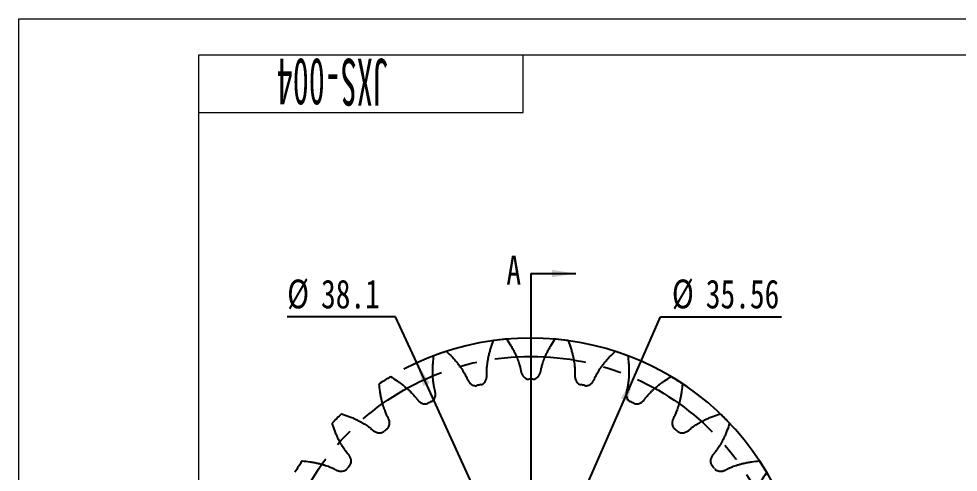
# Model space of a CAD drawing. Header units: millimetres. Extents: x 0 to 297, y 0 to 210.
# Drawn here: x 0 to 130.4, y 147 to 210 of the extents above; entities that cross this region are included whole.
import ezdxf

# ---------------------------------------------------------------- set-up
doc = ezdxf.new("R2010")
doc.units = ezdxf.units.MM
doc.linetypes.add('CENTERX2', pattern=[20.32, 12.7, -2.54, 2.54, -2.54])
for name, color, linetype in [('02', 1, 'Continuous'), ('05', 4, 'CENTERX2'), ('06', 5, 'Continuous'), ('12', 3, 'Continuous')]:
    doc.layers.add(name, color=color, linetype=linetype)
doc.styles.add('SLDTEXTSTYLE1', font='HYSWLONGFANGSONG.TTF')
doc.styles.add('SLDTEXTSTYLE6', font='HYSWLONGFANGSONG.TTF', dxfattribs={"width": 0.67})
doc.dimstyles.new('SLDDIMSTYLE0', dxfattribs={"dimtxt": 4, "dimasz": 3.302, "dimexe": 0, "dimexo": 0.0625, "dimgap": 1, "dimtad": 0, "dimtih": 1, "dimtoh": 1, "dimlfac": 0.5, "dimrnd": 1e-09, "dimzin": 12, "dimdsep": 46, "dimtxsty": 'SLDTEXTSTYLE1', "dimsah": 1, "dimcen": 0, "dimadec": 0, "dimazin": 3, "dimtfac": 1, "dimtmove": 0, "dimatfit": 3, "dimfxl": 1, "dimfrac": 2, "dimtolj": 1, "dimtzin": 12, "dimarcsym": 0})
doc.dimstyles.new('SLDDIMSTYLE1', dxfattribs={"dimtxt": 4, "dimasz": 3.302, "dimexe": 0, "dimexo": 0.0625, "dimgap": 1, "dimtad": 0, "dimtih": 1, "dimtoh": 1, "dimlfac": 0.5, "dimrnd": 1e-09, "dimzin": 12, "dimdsep": 46, "dimtxsty": 'SLDTEXTSTYLE1', "dimsah": 1, "dimcen": 0, "dimadec": 0, "dimazin": 3, "dimtfac": 1, "dimtmove": 0, "dimatfit": 3, "dimfxl": 1, "dimfrac": 2, "dimtolj": 1, "dimtzin": 12, "dimarcsym": 0})

# ---------------------------------------------------------------- blocks, each defined once
blk = doc.blocks.new('_D')
at = {"layer": '12', "transparency": 16777216}
for p, q in [((85.37, 160.14), (89.09, 168.63)), ((89.09, 168.63), (105.9, 168.63)), ((56.82, 95), (85.37, 160.14))]:
    blk.add_line(p, q, dxfattribs=at)
for points in [[(85.37, 160.14), (83.58, 157.32), (84.51, 156.91)], [(56.82, 95), (58.61, 97.82), (57.68, 98.23)]]:
    blk.add_solid(points, dxfattribs=at)
at = {"layer": '12', "transparency": 16777216, "char_height": 4, "attachment_point": 1, "style": 'SLDTEXTSTYLE1'}
for s, insert in [('%%c', (90.68, 173.8)), ('35.56', (95.38, 173.79))]:
    blk.add_mtext(s, dxfattribs=dict(at, insert=insert))
blk = doc.blocks.new('_D_1')
at = {"layer": '12', "transparency": 16777216}
for p, q in [((52.32, 168.63), (37.27, 168.63)), ((55.25, 162.22), (52.32, 168.63)), ((86.94, 92.92), (55.25, 162.22))]:
    blk.add_line(p, q, dxfattribs=at)
blk.add_arc((71.1, 127.57), 38.1, 303.539, 117.5796, dxfattribs=at)
for points in [[(55.25, 162.22), (56.16, 159.01), (57.09, 159.43)], [(86.94, 92.92), (86.03, 96.14), (85.11, 95.71)]]:
    blk.add_solid(points, dxfattribs=at)
at = {"layer": '12', "transparency": 16777216, "char_height": 4, "attachment_point": 1, "style": 'SLDTEXTSTYLE1'}
for s, insert in [('%%c', (37.27, 173.8)), ('38.1', (41.97, 173.79))]:
    blk.add_mtext(s, dxfattribs=dict(at, insert=insert))

msp = doc.modelspace()

# ---------------------------------------------------------------- linework, layer by layer
for radius, start, end in [(38.1, 95.0324348, 97.824708), (38.1, 82.175292, 84.9675652), (38.1, 107.8895777, 110.6818509), (38.1, 69.3181491, 72.1104223), (38.1, 120.7467205, 123.5389937), (32.385, 102.3645091, 103.3497766), (32.385, 89.5073663, 90.4926337), (32.385, 76.6502234, 77.6354909), (38.1, 56.4610063, 59.2532795), (32.385, 115.221652, 116.2069194), (32.385, 63.7930806, 64.778348), (38.1, 133.6038634, 136.3961366), (38.1, 43.6038634, 46.3961366), (32.385, 128.0787949, 129.0640623), (32.385, 50.9359377, 51.9212051), (38.1, 146.4610063, 149.2532795), (32.385, 140.9359377, 141.9212051), (32.385, 38.0787949, 39.0640623), (38.1, 30.7467205, 33.5389937)]:
    msp.add_arc((71.09604, 127.57095), radius, start, end)
for points, knots in [([(64.16143, 159.20479), (64.30713, 159.23883), (64.53607, 159.35229), (64.75406, 159.60192), (64.86946, 159.82553), (64.93621, 160.04092), (64.97282, 160.25438), (64.98422, 160.42222), (64.98579, 160.54459), (64.98486, 160.62049), (64.98131, 160.70504), (64.97517, 160.83401), (64.97294, 161.02267), (64.97889, 161.27849), (64.99729, 161.58036), (65.03138, 161.92765), (65.08462, 162.31953), (65.16038, 162.75501), (65.26196, 163.23287), (65.39262, 163.75174), (65.59795, 164.45534), (65.78042, 164.97925), (65.909, 165.31621)], [0, 0, 0, 0, 0.0659735703, 0.108295223, 0.143847638, 0.1759621025, 0.2071390506, 0.2389417311, 0.249861296, 0.2609839469, 0.2723311692, 0.2870924365, 0.3177918107, 0.3553132651, 0.3996568001, 0.450822416, 0.5088101129, 0.5736198909, 0.6452517501, 0.7237056906, 0.8089817124, 0.9676546182, 0.9676546182, 0.9676546182, 0.9676546182]), ([(67.75392, 165.52409), (67.95426, 165.22419), (68.24874, 164.75401), (68.60548, 164.11374), (68.84833, 163.63696), (69.0537, 163.19368), (69.22445, 162.78598), (69.36357, 162.41577), (69.47407, 162.08477), (69.55918, 161.79456), (69.62191, 161.54648), (69.66172, 161.36206), (69.68443, 161.23495), (69.69979, 161.15173), (69.71577, 161.07753), (69.74453, 160.95857), (69.79299, 160.79749), (69.87619, 160.59752), (69.98919, 160.40239), (70.15146, 160.21006), (70.41953, 160.0152), (70.66797, 159.95553), (70.81759, 159.95476)], [0.0323453818, 0.0323453818, 0.0323453818, 0.0323453818, 0.1910182876, 0.2762943094, 0.3547482499, 0.4263801091, 0.4911898871, 0.549177584, 0.6003431999, 0.6446867349, 0.6822081893, 0.7129075635, 0.7276688308, 0.7390160531, 0.750138704, 0.7610582689, 0.7928609494, 0.8240378975, 0.856152362, 0.891704777, 0.9340264297, 1, 1, 1, 1]), ([(71.37449, 159.95476), (71.52411, 159.95553), (71.77255, 160.0152), (72.04062, 160.21006), (72.20289, 160.40239), (72.31589, 160.59752), (72.39909, 160.79749), (72.44755, 160.95857), (72.47631, 161.07753), (72.4923, 161.15173), (72.50765, 161.23495), (72.53036, 161.36206), (72.57017, 161.54648), (72.6329, 161.79456), (72.71801, 162.08477), (72.82851, 162.41577), (72.96763, 162.78598), (73.13838, 163.19368), (73.34375, 163.63696), (73.5866, 164.11374), (73.94334, 164.75401), (74.23782, 165.22419), (74.43816, 165.52409)], [0, 0, 0, 0, 0.0659735703, 0.108295223, 0.143847638, 0.1759621025, 0.2071390506, 0.2389417311, 0.249861296, 0.2609839469, 0.2723311692, 0.2870924365, 0.3177918107, 0.3553132651, 0.3996568001, 0.450822416, 0.5088101129, 0.5736198909, 0.6452517501, 0.7237056906, 0.8089817124, 0.9676546182, 0.9676546182, 0.9676546182, 0.9676546182]), ([(76.28308, 165.31621), (76.41166, 164.97925), (76.59413, 164.45534), (76.79946, 163.75174), (76.93012, 163.23287), (77.0317, 162.75501), (77.10746, 162.31953), (77.1607, 161.92765), (77.19479, 161.58036), (77.21319, 161.27849), (77.21914, 161.02267), (77.21691, 160.83401), (77.21077, 160.70504), (77.20722, 160.62049), (77.20629, 160.54459), (77.20786, 160.42222), (77.21926, 160.25438), (77.25587, 160.04092), (77.32262, 159.82553), (77.43802, 159.60192), (77.65601, 159.35229), (77.88495, 159.23883), (78.03065, 159.20479)], [0.0323453818, 0.0323453818, 0.0323453818, 0.0323453818, 0.1910182876, 0.2762943094, 0.3547482499, 0.4263801091, 0.4911898871, 0.549177584, 0.6003431999, 0.6446867349, 0.6822081893, 0.7129075635, 0.7276688308, 0.7390160531, 0.750138704, 0.7610582689, 0.7928609494, 0.8240378975, 0.856152362, 0.891704777, 0.9340264297, 1, 1, 1, 1]), ([(57.29611, 156.86857), (57.43057, 156.93418), (57.62853, 157.09573), (57.78551, 157.38761), (57.84826, 157.6313), (57.8654, 157.85613), (57.85359, 158.0724), (57.82736, 158.23856), (57.80166, 158.35821), (57.78387, 158.432), (57.76159, 158.51364), (57.72691, 158.63802), (57.68275, 158.82144), (57.63163, 159.07218), (57.5824, 159.37058), (57.53835, 159.71674), (57.50306, 160.11065), (57.48001, 160.55206), (57.47271, 161.04055), (57.48463, 161.57548), (57.52825, 162.30713), (57.58956, 162.85851), (57.63994, 163.21564)], [0, 0, 0, 0, 0.0659735703, 0.108295223, 0.143847638, 0.1759621025, 0.2071390506, 0.2389417311, 0.249861296, 0.2609839469, 0.2723311692, 0.2870924365, 0.3177918107, 0.3553132651, 0.3996568001, 0.450822416, 0.5088101129, 0.5736198909, 0.6452517501, 0.7237056906, 0.8089817124, 0.9676546182, 0.9676546182, 0.9676546182, 0.9676546182]), ([(59.39235, 163.82883), (59.6544, 163.58103), (60.04612, 163.18817), (60.53639, 162.64334), (60.87924, 162.23254), (61.1781, 161.84608), (61.4353, 161.4866), (61.6533, 161.15662), (61.83469, 160.85852), (61.98225, 160.59452), (62.09861, 160.36662), (62.17845, 160.19568), (62.22888, 160.07681), (62.26237, 159.9991), (62.29446, 159.93031), (62.34897, 159.82074), (62.43206, 159.67447), (62.55767, 159.49803), (62.71126, 159.33294), (62.91226, 159.18154), (63.21697, 159.05121), (63.47246, 159.04833), (63.6185, 159.08087)], [0.0323453818, 0.0323453818, 0.0323453818, 0.0323453818, 0.1910182876, 0.2762943094, 0.3547482499, 0.4263801091, 0.4911898871, 0.549177584, 0.6003431999, 0.6446867349, 0.6822081893, 0.7129075635, 0.7276688308, 0.7390160531, 0.750138704, 0.7610582689, 0.7928609494, 0.8240378975, 0.856152362, 0.891704777, 0.9340264297, 1, 1, 1, 1]), ([(78.57358, 159.08087), (78.71962, 159.04833), (78.97511, 159.05121), (79.27982, 159.18154), (79.48082, 159.33294), (79.63441, 159.49803), (79.76002, 159.67447), (79.84311, 159.82074), (79.89762, 159.93031), (79.92971, 159.9991), (79.9632, 160.07681), (80.01363, 160.19568), (80.09347, 160.36662), (80.20983, 160.59452), (80.35739, 160.85852), (80.53878, 161.15662), (80.75679, 161.4866), (81.01398, 161.84608), (81.31284, 162.23254), (81.65569, 162.64334), (82.14596, 163.18817), (82.53768, 163.58103), (82.79973, 163.82883)], [0, 0, 0, 0, 0.0659735703, 0.108295223, 0.143847638, 0.1759621025, 0.2071390506, 0.2389417311, 0.249861296, 0.2609839469, 0.2723311692, 0.2870924365, 0.3177918107, 0.3553132651, 0.3996568001, 0.450822416, 0.5088101129, 0.5736198909, 0.6452517501, 0.7237056906, 0.8089817124, 0.9676546182, 0.9676546182, 0.9676546182, 0.9676546182]), ([(84.55214, 163.21564), (84.60252, 162.85851), (84.66383, 162.30713), (84.70745, 161.57548), (84.71937, 161.04055), (84.71207, 160.55206), (84.68902, 160.11065), (84.65373, 159.71674), (84.60968, 159.37058), (84.56045, 159.07218), (84.50933, 158.82144), (84.46517, 158.63802), (84.43049, 158.51364), (84.40821, 158.432), (84.39042, 158.35821), (84.36472, 158.23856), (84.33849, 158.0724), (84.32668, 157.85613), (84.34382, 157.6313), (84.40658, 157.38761), (84.56355, 157.09573), (84.76151, 156.93418), (84.89597, 156.86857)], [0.0323453818, 0.0323453818, 0.0323453818, 0.0323453818, 0.1910182876, 0.2762943094, 0.3547482499, 0.4263801091, 0.4911898871, 0.549177584, 0.6003431999, 0.6446867349, 0.6822081893, 0.7129075635, 0.7276688308, 0.7390160531, 0.750138704, 0.7610582689, 0.7928609494, 0.8240378975, 0.856152362, 0.891704777, 0.9340264297, 1, 1, 1, 1]), ([(51.12277, 153.06324), (51.23926, 153.15713), (51.3963, 153.35868), (51.4844, 153.67817), (51.49135, 153.92971), (51.45804, 154.15273), (51.3984, 154.36094), (51.33585, 154.5171), (51.28417, 154.62804), (51.2504, 154.69601), (51.21052, 154.77065), (51.14903, 154.88419), (51.06517, 155.05319), (50.95953, 155.28626), (50.84513, 155.56622), (50.72516, 155.89391), (50.6031, 156.27009), (50.4824, 156.6953), (50.36659, 157.16992), (50.25918, 157.69409), (50.13889, 158.4171), (50.07598, 158.9683), (50.04562, 159.32769)], [0, 0, 0, 0, 0.0659735703, 0.108295223, 0.143847638, 0.1759621025, 0.2071390506, 0.2389417311, 0.249861296, 0.2609839469, 0.2723311692, 0.2870924365, 0.3177918107, 0.3553132651, 0.3996568001, 0.450822416, 0.5088101129, 0.5736198909, 0.6452517501, 0.7237056906, 0.8089817124, 0.9676546182, 0.9676546182, 0.9676546182, 0.9676546182]), ([(51.61765, 160.31545), (51.92827, 160.13218), (52.39758, 159.83633), (52.9968, 159.41426), (53.42247, 159.09005), (53.79983, 158.77978), (54.13057, 158.48654), (54.41654, 158.21335), (54.65971, 157.96309), (54.86231, 157.73854), (55.02647, 157.54224), (55.14235, 157.39336), (55.21796, 157.28869), (55.2679, 157.22038), (55.3145, 157.16046), (55.39203, 157.06576), (55.50558, 156.94166), (55.6673, 156.79758), (55.85378, 156.67081), (56.08342, 156.56793), (56.40949, 156.50868), (56.65922, 156.56272), (56.79436, 156.62694)], [0.0323453818, 0.0323453818, 0.0323453818, 0.0323453818, 0.1910182876, 0.2762943094, 0.3547482499, 0.4263801091, 0.4911898871, 0.549177584, 0.6003431999, 0.6446867349, 0.6822081893, 0.7129075635, 0.7276688308, 0.7390160531, 0.750138704, 0.7610582689, 0.7928609494, 0.8240378975, 0.856152362, 0.891704777, 0.9340264297, 1, 1, 1, 1]), ([(85.39772, 156.62694), (85.53286, 156.56272), (85.78259, 156.50868), (86.10866, 156.56793), (86.3383, 156.67081), (86.52478, 156.79758), (86.6865, 156.94166), (86.80005, 157.06576), (86.87758, 157.16046), (86.92418, 157.22038), (86.97412, 157.28869), (87.04973, 157.39336), (87.16561, 157.54224), (87.32977, 157.73854), (87.53237, 157.96309), (87.77554, 158.21335), (88.06151, 158.48654), (88.39225, 158.77978), (88.76961, 159.09005), (89.19528, 159.41426), (89.7945, 159.83633), (90.26381, 160.13218), (90.57443, 160.31545)], [0, 0, 0, 0, 0.0659735703, 0.108295223, 0.143847638, 0.1759621025, 0.2071390506, 0.2389417311, 0.249861296, 0.2609839469, 0.2723311692, 0.2870924365, 0.3177918107, 0.3553132651, 0.3996568001, 0.450822416, 0.5088101129, 0.5736198909, 0.6452517501, 0.7237056906, 0.8089817124, 0.9676546182, 0.9676546182, 0.9676546182, 0.9676546182]), ([(92.14646, 159.32769), (92.11611, 158.9683), (92.05319, 158.4171), (91.9329, 157.69409), (91.82549, 157.16992), (91.70968, 156.6953), (91.58898, 156.27009), (91.46692, 155.89391), (91.34695, 155.56622), (91.23255, 155.28626), (91.12691, 155.05319), (91.04305, 154.88419), (90.98156, 154.77065), (90.94168, 154.69601), (90.90791, 154.62804), (90.85623, 154.5171), (90.79368, 154.36094), (90.73404, 154.15273), (90.70073, 153.92971), (90.70768, 153.67817), (90.79578, 153.35868), (90.95282, 153.15713), (91.06931, 153.06324)], [0.0323453818, 0.0323453818, 0.0323453818, 0.0323453818, 0.1910182876, 0.2762943094, 0.3547482499, 0.4263801091, 0.4911898871, 0.549177584, 0.6003431999, 0.6446867349, 0.6822081893, 0.7129075635, 0.7276688308, 0.7390160531, 0.750138704, 0.7610582689, 0.7928609494, 0.8240378975, 0.856152362, 0.891704777, 0.9340264297, 1, 1, 1, 1]), ([(44.81968, 155.16013), (45.16329, 155.05057), (45.68667, 154.86657), (46.36479, 154.58842), (46.85192, 154.36706), (47.28887, 154.14854), (47.67656, 153.93625), (48.01615, 153.73355), (48.30892, 153.54367), (48.55641, 153.36983), (48.76013, 153.21499), (48.90623, 153.09562), (49.00324, 153.0104), (49.06713, 152.95491), (49.12589, 152.90687), (49.22255, 152.8318), (49.36087, 152.73607), (49.55059, 152.63159), (49.7606, 152.54949), (50.00739, 152.50029), (50.33847, 152.51509), (50.56991, 152.62334), (50.68737, 152.71602)], [0.0323453818, 0.0323453818, 0.0323453818, 0.0323453818, 0.1910182876, 0.2762943094, 0.3547482499, 0.4263801091, 0.4911898871, 0.549177584, 0.6003431999, 0.6446867349, 0.6822081893, 0.7129075635, 0.7276688308, 0.7390160531, 0.750138704, 0.7610582689, 0.7928609494, 0.8240378975, 0.856152362, 0.891704777, 0.9340264297, 1, 1, 1, 1]), ([(91.50471, 152.71602), (91.62217, 152.62334), (91.85361, 152.51509), (92.18469, 152.50029), (92.43148, 152.54949), (92.64149, 152.63159), (92.83121, 152.73607), (92.96953, 152.8318), (93.06619, 152.90687), (93.12495, 152.95491), (93.18884, 153.0104), (93.28585, 153.09562), (93.43195, 153.21499), (93.63567, 153.36983), (93.88316, 153.54367), (94.17593, 153.73355), (94.51552, 153.93625), (94.90321, 154.14854), (95.34016, 154.36706), (95.82729, 154.58842), (96.50541, 154.86657), (97.02879, 155.05057), (97.37241, 155.16013)], [0, 0, 0, 0, 0.0659735703, 0.108295223, 0.143847638, 0.1759621025, 0.2071390506, 0.2389417311, 0.249861296, 0.2609839469, 0.2723311692, 0.2870924365, 0.3177918107, 0.3553132651, 0.3996568001, 0.450822416, 0.5088101129, 0.5736198909, 0.6452517501, 0.7237056906, 0.8089817124, 0.9676546182, 0.9676546182, 0.9676546182, 0.9676546182]), ([(45.95097, 147.97962), (46.04366, 148.09708), (46.15191, 148.32853), (46.1667, 148.65961), (46.11751, 148.90639), (46.0354, 149.1164), (45.93093, 149.30612), (45.8352, 149.44445), (45.76013, 149.5411), (45.71208, 149.59986), (45.65659, 149.66375), (45.57138, 149.76076), (45.45201, 149.90687), (45.29716, 150.11059), (45.12333, 150.35807), (44.93345, 150.65084), (44.73074, 150.99043), (44.51845, 151.37813), (44.29993, 151.81507), (44.07857, 152.30221), (43.80042, 152.98032), (43.61642, 153.5037), (43.50686, 153.84732)], [0, 0, 0, 0, 0.0659735703, 0.108295223, 0.143847638, 0.1759621025, 0.2071390506, 0.2389417311, 0.249861296, 0.2609839469, 0.2723311692, 0.2870924365, 0.3177918107, 0.3553132651, 0.3996568001, 0.450822416, 0.5088101129, 0.5736198909, 0.6452517501, 0.7237056906, 0.8089817124, 0.9676546182, 0.9676546182, 0.9676546182, 0.9676546182]), ([(98.68522, 153.84732), (98.57566, 153.5037), (98.39166, 152.98032), (98.11351, 152.30221), (97.89215, 151.81507), (97.67363, 151.37813), (97.46134, 150.99043), (97.25863, 150.65084), (97.06875, 150.35807), (96.89492, 150.11059), (96.74007, 149.90687), (96.6207, 149.76076), (96.53549, 149.66375), (96.48, 149.59986), (96.43195, 149.5411), (96.35688, 149.44445), (96.26115, 149.30612), (96.15668, 149.1164), (96.07457, 148.90639), (96.02538, 148.65961), (96.04017, 148.32853), (96.14843, 148.09708), (96.24111, 147.97962)], [0.0323453818, 0.0323453818, 0.0323453818, 0.0323453818, 0.1910182876, 0.2762943094, 0.3547482499, 0.4263801091, 0.4911898871, 0.549177584, 0.6003431999, 0.6446867349, 0.6822081893, 0.7129075635, 0.7276688308, 0.7390160531, 0.750138704, 0.7610582689, 0.7928609494, 0.8240378975, 0.856152362, 0.891704777, 0.9340264297, 1, 1, 1, 1]), ([(39.33931, 148.62137), (39.69869, 148.59102), (40.24989, 148.5281), (40.9729, 148.40781), (41.49708, 148.30041), (41.97169, 148.18459), (42.39691, 148.0639), (42.77309, 147.94184), (43.10077, 147.82187), (43.38073, 147.70746), (43.6138, 147.60183), (43.7828, 147.51796), (43.89634, 147.45647), (43.97098, 147.41659), (44.03896, 147.38283), (44.1499, 147.33114), (44.30605, 147.2686), (44.51427, 147.20896), (44.73728, 147.17564), (44.98882, 147.1826), (45.30831, 147.27069), (45.50986, 147.42773), (45.60376, 147.54423)], [0.0323453818, 0.0323453818, 0.0323453818, 0.0323453818, 0.1910182876, 0.2762943094, 0.3547482499, 0.4263801091, 0.4911898871, 0.549177584, 0.6003431999, 0.6446867349, 0.6822081893, 0.7129075635, 0.7276688308, 0.7390160531, 0.750138704, 0.7610582689, 0.7928609494, 0.8240378975, 0.856152362, 0.891704777, 0.9340264297, 1, 1, 1, 1]), ([(96.58832, 147.54423), (96.68222, 147.42773), (96.88377, 147.27069), (97.20326, 147.1826), (97.4548, 147.17564), (97.67781, 147.20896), (97.88603, 147.2686), (98.04218, 147.33114), (98.15312, 147.38283), (98.2211, 147.41659), (98.29574, 147.45647), (98.40928, 147.51796), (98.57828, 147.60183), (98.81135, 147.70746), (99.09131, 147.82187), (99.41899, 147.94184), (99.79517, 148.0639), (100.22039, 148.18459), (100.695, 148.30041), (101.21918, 148.40781), (101.94219, 148.5281), (102.49339, 148.59102), (102.85277, 148.62137)], [0, 0, 0, 0, 0.0659735703, 0.108295223, 0.143847638, 0.1759621025, 0.2071390506, 0.2389417311, 0.249861296, 0.2609839469, 0.2723311692, 0.2870924365, 0.3177918107, 0.3553132651, 0.3996568001, 0.450822416, 0.5088101129, 0.5736198909, 0.6452517501, 0.7237056906, 0.8089817124, 0.9676546182, 0.9676546182, 0.9676546182, 0.9676546182]), ([(103.84054, 147.04935), (103.65726, 146.73872), (103.36142, 146.26941), (102.93934, 145.67019), (102.61514, 145.24453), (102.30486, 144.86716), (102.01163, 144.53643), (101.73844, 144.25046), (101.48817, 144.00728), (101.26363, 143.80468), (101.06733, 143.64052), (100.91844, 143.52465), (100.81378, 143.44903), (100.74546, 143.39909), (100.68555, 143.35249), (100.59085, 143.27497), (100.46674, 143.16141), (100.32267, 142.99969), (100.19589, 142.81322), (100.09301, 142.58357), (100.03376, 142.2575), (100.0878, 142.00777), (100.15203, 141.87263)], [0.0323453818, 0.0323453818, 0.0323453818, 0.0323453818, 0.1910182876, 0.2762943094, 0.3547482499, 0.4263801091, 0.4911898871, 0.549177584, 0.6003431999, 0.6446867349, 0.6822081893, 0.7129075635, 0.7276688308, 0.7390160531, 0.750138704, 0.7610582689, 0.7928609494, 0.8240378975, 0.856152362, 0.891704777, 0.9340264297, 1, 1, 1, 1])]:
    msp.add_open_spline(points, degree=3, knots=knots)
at = {"layer": '02'}
msp.add_line((71.09604, 174.63284), (71.09604, 80.50907), dxfattribs=at)
at = {"layer": '02', "linetype": 'Continuous'}
msp.add_line((71.09604, 174.63284), (77.34604, 174.63284), dxfattribs=at)
at = {"layer": '02'}
msp.add_solid([(77.34604, 174.63284), (74.04604, 175.14284), (74.04604, 174.12284)], dxfattribs=at)
at = {"layer": '05'}
msp.add_circle((71.09604, 127.57095), 35.56, dxfattribs=at)
at = {"layer": '06', "color": 5, "linetype": 'Continuous', "lineweight": 0, "true_color": 0x0000ff}
for p, q in [((0.01076, 0), (0.01076, 210)), ((0.01076, 210), (297.01076, 210)), ((25.01076, 4.69251), (25.01076, 205)), ((25.01076, 205), (292.01076, 205)), ((70.01076, 197), (70.01076, 205)), ((25.01076, 197), (70.01076, 197))]:
    msp.add_line(p, q, dxfattribs=at)

# ---------------------------------------------------------------- texts
at = {"layer": '02', "insert": (67.69884, 177.10962), "char_height": 4, "attachment_point": 1, "style": 'SLDTEXTSTYLE1'}
msp.add_mtext('A', dxfattribs=at)
at = {"layer": '12', "insert": (43.60263, 197.94216), "char_height": 6.5, "attachment_point": 2, "rotation": 180, "style": 'SLDTEXTSTYLE6'}
msp.add_mtext('JXS-004', dxfattribs=at)

# ---------------------------------------------------------------- dimensions: what is measured, and where the dimension line sits
at = {"layer": '12'}
for p1, p2, dimstyle, picture, middle in [((55.25105, 162.21985), (86.94103, 92.92205), 'SLDDIMSTYLE1', '_D_1', (43.99953, 171.87906)), ((85.36832, 160.14112), (56.82376, 95.00079), 'SLDDIMSTYLE0', '_D', (98.28605, 171.87906))]:
    dim = msp.add_diameter_dim_2p(p1=p1, p2=p2, dimstyle=dimstyle, dxfattribs=at)
    dim.commit()
    dim.dimension.update_dxf_attribs({"geometry": picture, "text_midpoint": middle, "dimtype": 163})

doc.saveas('drawing.dxf')
